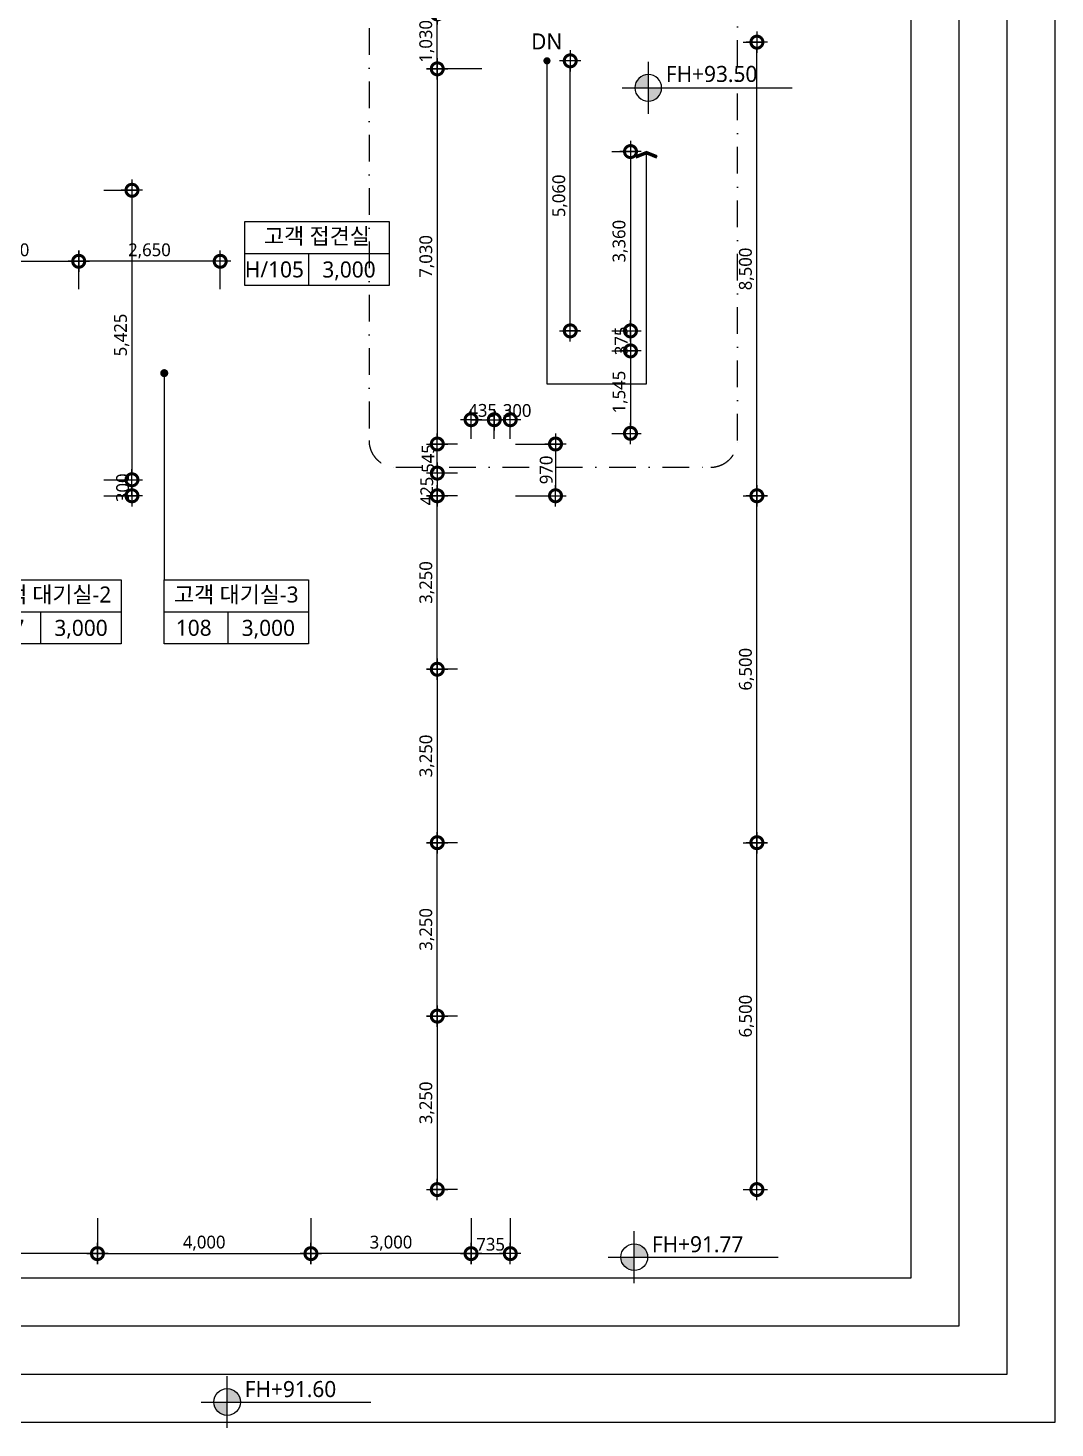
# Model space of a CAD drawing. Header units: millimetres. Extents: x 6046 to 249480, y 2179 to 57100.
# Drawn here: x 137309 to 156550, y 3795 to 30027 of the extents above; entities that cross this region are included whole.
import ezdxf
from ezdxf.enums import TextEntityAlignment as Align

# ---------------------------------------------------------------- set-up
doc = ezdxf.new("R2010")
doc.units = ezdxf.units.MM
doc.header["$LTSCALE"] = 100
doc.linetypes.add('DASHDOT-GAUN', pattern=[10, 5, -2.5, 0, -2.5])
doc.layers.get('DEFPOINTS').update_dxf_attribs({"color": 137})
for name, color, linetype in [('DIM1', 7, 'Continuous'), ('SYM', 6, 'Continuous'), ('SYM-LEAD', 6, 'Continuous'), ('SYM-LEVEL', 7, 'Continuous'), ('TEXT', 3, 'Continuous'), ('TEXT-NOTE', 6, 'Continuous')]:
    doc.layers.add(name, color=color, linetype=linetype)
doc.layers.add('TEMP', color=171, linetype='Continuous', plot=False)
doc.styles.add('스타일1', font='malgun.ttf')
doc.dimstyles.new('DIM-QD 1', dxfattribs={"dimtxt": 3, "dimasz": 1.5, "dimexe": 1, "dimexo": 0, "dimgap": 1, "dimtad": 1, "dimdec": 3, "dimdsep": 46, "dimlunit": 6, "dimtxsty": '스타일1', "dimblk1": 'ARCHTICK', "dimblk2": 'ARCHTICK', "dimsah": 1, "dimcen": 0, "dimclrd": 256, "dimclre": 256, "dimclrt": 3, "dimazin": 2, "dimtfac": 1, "dimtdec": 3, "dimtix": 1, "dimtmove": 2, "dimatfit": 3, "dimldrblk": 'ARCHTICK', "dimfxl": 1, "dimtolj": 1, "dimtzin": 0, "dimarcsym": 0})
doc.dimstyles.new('GAUN-100-I', dxfattribs={"dimscale": 100, "dimtxt": 2.4, "dimasz": 1, "dimexe": 1, "dimexo": 1, "dimgap": 0.5, "dimtad": 1, "dimdec": 0, "dimzin": 1, "dimdsep": 46, "dimlunit": 6, "dimtxsty": '스타일1', "dimblk": 'GAUN-DOT', "dimcen": -2, "dimdle": 2, "dimclrd": 256, "dimclre": 256, "dimclrt": 4, "dimadec": 0, "dimazin": 0, "dimtfac": 1, "dimtdec": 0, "dimtix": 1, "dimtmove": 2, "dimatfit": 3, "dimldrblk": 'DOTSMALL', "dimfxl": 1, "dimtolj": 1, "dimtzin": 1, "dimarcsym": 0})

# ---------------------------------------------------------------- blocks, each defined once
blk = doc.blocks.new('room')
at = {"layer": 'TEXT-NOTE'}
for p, q in [((0, 0), (0, 12)), ((0, 12), (27, 12)), ((27, 12), (27, 0)), ((0, 6), (27, 6)), ((12, 0), (12, 6)), ((27, 0), (0, 0))]:
    blk.add_line(p, q, dxfattribs=at)
at = {"layer": 'TEXT-NOTE', "color": 3, "style": '스타일1'}
for tag, p in [('실명', (13.5, 9.28)), ('101', (5.53, 3.02)), ('2400', (19.5, 3))]:
    blk.add_attdef(tag, text='', height=3, dxfattribs=at).set_placement(p, align=Align.MIDDLE)
blk = doc.blocks.new('_ARCHTICK')
at = {"color": 0, "linetype": 'ByBlock', "const_width": 0.15}
blk.add_lwpolyline([(-0.5, -0.5), (0.5, 0.5)], dxfattribs=at)
blk = doc.blocks.new('LEVEL1')
at = {"layer": 'SYM-LEVEL'}
h = blk.add_hatch(color=6, dxfattribs=at)
edge = h.paths.add_edge_path()
edge.add_ellipse((4.87, 0), major_axis=(1.77, 1.77), ratio=1, start_angle=405, end_angle=495)
edge.add_line((2.37, 0), (4.87, 0))
edge.add_line((4.87, 0), (4.87, 2.5))
edge = h.paths.add_edge_path()
edge.add_ellipse((4.87, 0), major_axis=(1.77, 1.77), ratio=1, start_angle=225, end_angle=315)
edge.add_line((7.37, 0), (4.87, 0))
edge.add_line((4.87, 0), (4.87, -2.5))
at = {"layer": 'SYM-LEVEL', "color": 6}
for p, q in [((4.87, 4.87), (4.87, -4.87)), ((0, 0), (9.74, 0)), ((9.07, 0), (31.8, 0))]:
    blk.add_line(p, q, dxfattribs=at)
blk.add_ellipse((4.87, 0), major_axis=(1.77, 1.77), ratio=1, start_param=5.497787, end_param=11.780972, dxfattribs=at)
at = {"layer": 'SYM-LEVEL', "color": 3, "style": '스타일1'}
for tag, p in [('1층-바닥마감', (8.16, 1.11)), ('EL-+100', (8.16, -3.93))]:
    blk.add_attdef(tag, p, '', height=3, dxfattribs=at)
blk = doc.blocks.new('GAUN-DOT')
at = {"linetype": 'ByBlock'}
for p, q in [((2, 0), (-2, 0)), ((0, -2), (0, 2))]:
    blk.add_line(p, q, dxfattribs=at)
at = {"const_width": 2.25}
blk.add_lwpolyline([(0, 0.28125, 1), (0, -0.28125, 1)], format="xyb", close=True, dxfattribs=at)
blk = doc.blocks.new('*D121')
at = {"layer": 'DEFPOINTS', "color": 0, "transparency": 16777216}
for p in [(134610, 7827), (138610, 7827), (134610, 7062)]:
    blk.add_point(p, dxfattribs=at)
at = {"layer": 'DIM1', "lineweight": -2, "transparency": 16777216}
for p, q in [((134610, 7727), (134610, 6962)), ((138610, 7727), (138610, 6962)), ((138510, 7062), (134710, 7062))]:
    blk.add_line(p, q, dxfattribs=at)
at = {"layer": 'DIM1', "lineweight": -2, "transparency": 16777216, "xscale": 100, "yscale": 100, "zscale": 100, "rotation": 180}
blk.add_blockref('GAUN-DOT', (134610, 7062), dxfattribs=at)
at = {"layer": 'DIM1', "lineweight": -2, "transparency": 16777216, "xscale": 100, "yscale": 100, "zscale": 100}
blk.add_blockref('GAUN-DOT', (138610, 7062), dxfattribs=at)
at = {"layer": 'DIM1', "color": 4, "transparency": 16777216, "insert": (136610, 7257), "char_height": 240, "attachment_point": 5, "style": '스타일1'}
blk.add_mtext('\\A1;4,000', dxfattribs=at)
blk = doc.blocks.new('_DotSmall')
at = {"color": 0, "linetype": 'ByBlock', "const_width": 0.5}
blk.add_lwpolyline([(-0.0625, 0, 1), (0.0625, 0, 1)], format="xyb", close=True, dxfattribs=at)
blk = doc.blocks.new('*D122')
at = {"layer": 'DEFPOINTS', "color": 0, "transparency": 16777216}
for p in [(138610, 7827), (142610, 7827), (142610, 7062)]:
    blk.add_point(p, dxfattribs=at)
at = {"layer": 'DIM1', "lineweight": -2, "transparency": 16777216}
for p, q in [((138610, 7727), (138610, 6962)), ((142610, 7727), (142610, 6962)), ((138710, 7062), (142510, 7062))]:
    blk.add_line(p, q, dxfattribs=at)
at = {"layer": 'DIM1', "lineweight": -2, "transparency": 16777216, "xscale": 100, "yscale": 100, "zscale": 100, "rotation": 180}
blk.add_blockref('GAUN-DOT', (138610, 7062), dxfattribs=at)
at = {"layer": 'DIM1', "lineweight": -2, "transparency": 16777216, "xscale": 100, "yscale": 100, "zscale": 100}
blk.add_blockref('GAUN-DOT', (142610, 7062), dxfattribs=at)
at = {"layer": 'DIM1', "color": 4, "transparency": 16777216, "insert": (140610, 7257), "char_height": 240, "attachment_point": 5, "style": '스타일1'}
blk.add_mtext('\\A1;4,000', dxfattribs=at)
blk = doc.blocks.new('*D123')
at = {"layer": 'DEFPOINTS', "color": 0, "transparency": 16777216}
for p in [(142610, 7827), (145610, 7827), (142610, 7062)]:
    blk.add_point(p, dxfattribs=at)
at = {"layer": 'DIM1', "lineweight": -2, "transparency": 16777216}
for p, q in [((142610, 7727), (142610, 6962)), ((145610, 7727), (145610, 6962)), ((145510, 7062), (142710, 7062))]:
    blk.add_line(p, q, dxfattribs=at)
at = {"layer": 'DIM1', "lineweight": -2, "transparency": 16777216, "xscale": 100, "yscale": 100, "zscale": 100, "rotation": 180}
blk.add_blockref('GAUN-DOT', (142610, 7062), dxfattribs=at)
at = {"layer": 'DIM1', "lineweight": -2, "transparency": 16777216, "xscale": 100, "yscale": 100, "zscale": 100}
blk.add_blockref('GAUN-DOT', (145610, 7062), dxfattribs=at)
at = {"layer": 'DIM1', "color": 4, "transparency": 16777216, "insert": (144110, 7257), "char_height": 240, "attachment_point": 5, "style": '스타일1'}
blk.add_mtext('\\A1;3,000', dxfattribs=at)
blk = doc.blocks.new('*D143')
at = {"layer": 'DEFPOINTS', "color": 0, "transparency": 16777216}
for p in [(145457, 11512), (144977, 8262), (145457, 8262)]:
    blk.add_point(p, dxfattribs=at)
at = {"layer": 'DIM1', "lineweight": -2, "transparency": 16777216}
for p, q in [((145357, 11512), (144877, 11512)), ((144977, 11412), (144977, 8362)), ((145357, 8262), (144877, 8262))]:
    blk.add_line(p, q, dxfattribs=at)
at = {"layer": 'DIM1', "lineweight": -2, "transparency": 16777216, "xscale": 100, "yscale": 100, "zscale": 100}
for p, rotation in [((144977, 11512), 90), ((144977, 8262), 270)]:
    blk.add_blockref('GAUN-DOT', p, dxfattribs=dict(at, rotation=rotation))
at = {"layer": 'DIM1', "color": 4, "transparency": 16777216, "insert": (144783, 9887), "char_height": 240, "attachment_point": 5, "rotation": 90, "style": '스타일1'}
blk.add_mtext('\\A1;3,250', dxfattribs=at)
blk = doc.blocks.new('*D144')
at = {"layer": 'DEFPOINTS', "color": 0, "transparency": 16777216}
for p in [(144977, 14762), (145457, 14762), (145457, 11512)]:
    blk.add_point(p, dxfattribs=at)
at = {"layer": 'DIM1', "lineweight": -2, "transparency": 16777216}
for p, q in [((145357, 14762), (144877, 14762)), ((144977, 11612), (144977, 14662)), ((145357, 11512), (144877, 11512))]:
    blk.add_line(p, q, dxfattribs=at)
at = {"layer": 'DIM1', "lineweight": -2, "transparency": 16777216, "xscale": 100, "yscale": 100, "zscale": 100}
for p, rotation in [((144977, 14762), 90), ((144977, 11512), 270)]:
    blk.add_blockref('GAUN-DOT', p, dxfattribs=dict(at, rotation=rotation))
at = {"layer": 'DIM1', "color": 4, "transparency": 16777216, "insert": (144783, 13137), "char_height": 240, "attachment_point": 5, "rotation": 90, "style": '스타일1'}
blk.add_mtext('\\A1;3,250', dxfattribs=at)
blk = doc.blocks.new('*D145')
at = {"layer": 'DEFPOINTS', "color": 0, "transparency": 16777216}
for p in [(145457, 18012), (144977, 14762), (145457, 14762)]:
    blk.add_point(p, dxfattribs=at)
at = {"layer": 'DIM1', "lineweight": -2, "transparency": 16777216}
for p, q in [((145357, 18012), (144877, 18012)), ((144977, 17912), (144977, 14862)), ((145357, 14762), (144877, 14762))]:
    blk.add_line(p, q, dxfattribs=at)
at = {"layer": 'DIM1', "lineweight": -2, "transparency": 16777216, "xscale": 100, "yscale": 100, "zscale": 100}
for p, rotation in [((144977, 18012), 90), ((144977, 14762), 270)]:
    blk.add_blockref('GAUN-DOT', p, dxfattribs=dict(at, rotation=rotation))
at = {"layer": 'DIM1', "color": 4, "transparency": 16777216, "insert": (144783, 16387), "char_height": 240, "attachment_point": 5, "rotation": 90, "style": '스타일1'}
blk.add_mtext('\\A1;3,250', dxfattribs=at)
blk = doc.blocks.new('*D146')
at = {"layer": 'DEFPOINTS', "color": 0, "transparency": 16777216}
for p in [(144977, 21262), (145457, 21262), (145457, 18012)]:
    blk.add_point(p, dxfattribs=at)
at = {"layer": 'DIM1', "lineweight": -2, "transparency": 16777216}
for p, q in [((145357, 21262), (144877, 21262)), ((144977, 18112), (144977, 21162)), ((145357, 18012), (144877, 18012))]:
    blk.add_line(p, q, dxfattribs=at)
at = {"layer": 'DIM1', "lineweight": -2, "transparency": 16777216, "xscale": 100, "yscale": 100, "zscale": 100}
for p, rotation in [((144977, 21262), 90), ((144977, 18012), 270)]:
    blk.add_blockref('GAUN-DOT', p, dxfattribs=dict(at, rotation=rotation))
at = {"layer": 'DIM1', "color": 4, "transparency": 16777216, "insert": (144783, 19637), "char_height": 240, "attachment_point": 5, "rotation": 90, "style": '스타일1'}
blk.add_mtext('\\A1;3,250', dxfattribs=at)
blk = doc.blocks.new('*D147')
at = {"layer": 'DEFPOINTS', "color": 0, "transparency": 16777216}
for p in [(145457, 21687), (144977, 21262), (145457, 21262)]:
    blk.add_point(p, dxfattribs=at)
at = {"layer": 'DIM1', "lineweight": -2, "transparency": 16777216}
for p, q in [((145357, 21687), (144877, 21687)), ((144977, 21587), (144977, 21362)), ((145357, 21262), (144877, 21262))]:
    blk.add_line(p, q, dxfattribs=at)
at = {"layer": 'DIM1', "lineweight": -2, "transparency": 16777216, "xscale": 100, "yscale": 100, "zscale": 100}
for p, rotation in [((144977, 21687), 90), ((144977, 21262), 270)]:
    blk.add_blockref('GAUN-DOT', p, dxfattribs=dict(at, rotation=rotation))
at = {"layer": 'DIM1', "color": 4, "transparency": 16777216, "insert": (144781, 21351), "char_height": 240, "attachment_point": 5, "rotation": 90, "style": '스타일1'}
blk.add_mtext('\\A1;425', dxfattribs=at)
blk = doc.blocks.new('*D148')
at = {"layer": 'DEFPOINTS', "color": 0, "transparency": 16777216}
for p in [(145457, 29262), (144977, 22232), (145457, 22232)]:
    blk.add_point(p, dxfattribs=at)
at = {"layer": 'DIM1', "lineweight": -2, "transparency": 16777216}
for p, q in [((145357, 29262), (144877, 29262)), ((144977, 29162), (144977, 22332)), ((145357, 22232), (144877, 22232))]:
    blk.add_line(p, q, dxfattribs=at)
at = {"layer": 'DIM1', "lineweight": -2, "transparency": 16777216, "xscale": 100, "yscale": 100, "zscale": 100}
for p, rotation in [((144977, 29262), 90), ((144977, 22232), 270)]:
    blk.add_blockref('GAUN-DOT', p, dxfattribs=dict(at, rotation=rotation))
at = {"layer": 'DIM1', "color": 4, "transparency": 16777216, "insert": (144783, 25747), "char_height": 240, "attachment_point": 5, "rotation": 90, "style": '스타일1'}
blk.add_mtext('\\A1;7,030', dxfattribs=at)
blk = doc.blocks.new('*D149')
at = {"layer": 'DEFPOINTS', "color": 0, "transparency": 16777216}
for p in [(144977, 30292), (145457, 30292), (145457, 29262)]:
    blk.add_point(p, dxfattribs=at)
at = {"layer": 'DIM1', "lineweight": -2, "transparency": 16777216}
for p, q in [((145357, 30292), (144877, 30292)), ((144977, 29362), (144977, 30192)), ((145357, 29262), (144877, 29262))]:
    blk.add_line(p, q, dxfattribs=at)
at = {"layer": 'DIM1', "lineweight": -2, "transparency": 16777216, "xscale": 100, "yscale": 100, "zscale": 100}
for p, rotation in [((144977, 30292), 90), ((144977, 29262), 270)]:
    blk.add_blockref('GAUN-DOT', p, dxfattribs=dict(at, rotation=rotation))
at = {"layer": 'DIM1', "color": 4, "transparency": 16777216, "insert": (144782, 29777), "char_height": 240, "attachment_point": 5, "rotation": 90, "style": '스타일1'}
blk.add_mtext('\\A1;1,030', dxfattribs=at)
blk = doc.blocks.new('*D160')
at = {"layer": 'DEFPOINTS', "color": 0, "transparency": 16777216}
for p in [(138633, 21562), (139257, 21562), (138633, 21262)]:
    blk.add_point(p, dxfattribs=at)
at = {"layer": 'DIM1', "lineweight": -2, "transparency": 16777216}
for p, q in [((138733, 21562), (139357, 21562)), ((139257, 21662), (139257, 21762)), ((139257, 21262), (139257, 21562)), ((138733, 21262), (139357, 21262)), ((139257, 21162), (139257, 21062))]:
    blk.add_line(p, q, dxfattribs=at)
at = {"layer": 'DIM1', "lineweight": -2, "transparency": 16777216, "xscale": 100, "yscale": 100, "zscale": 100}
for p, rotation in [((139257, 21562), 270), ((139257, 21262), 90)]:
    blk.add_blockref('GAUN-DOT', p, dxfattribs=dict(at, rotation=rotation))
at = {"layer": 'DIM1', "color": 4, "transparency": 16777216, "insert": (139083, 21412), "char_height": 240, "attachment_point": 5, "rotation": 90, "style": '스타일1'}
blk.add_mtext('\\A1;300', dxfattribs=at)
blk = doc.blocks.new('*D161')
at = {"layer": 'DEFPOINTS', "color": 0, "transparency": 16777216}
for p in [(138633, 26987), (138633, 21562), (139257, 21562)]:
    blk.add_point(p, dxfattribs=at)
at = {"layer": 'DIM1', "lineweight": -2, "transparency": 16777216}
for p, q in [((138733, 26987), (139357, 26987)), ((139257, 26887), (139257, 21662)), ((138733, 21562), (139357, 21562))]:
    blk.add_line(p, q, dxfattribs=at)
at = {"layer": 'DIM1', "lineweight": -2, "transparency": 16777216, "xscale": 100, "yscale": 100, "zscale": 100}
for p, rotation in [((139257, 26987), 90), ((139257, 21562), 270)]:
    blk.add_blockref('GAUN-DOT', p, dxfattribs=dict(at, rotation=rotation))
at = {"layer": 'DIM1', "color": 4, "transparency": 16777216, "insert": (139063, 24275), "char_height": 240, "attachment_point": 5, "rotation": 90, "style": '스타일1'}
blk.add_mtext('\\A1;5,425', dxfattribs=at)
blk = doc.blocks.new('*D167')
at = {"layer": 'DEFPOINTS', "color": 0, "transparency": 16777216}
for p in [(138260, 25656), (135610, 25032), (138260, 25032)]:
    blk.add_point(p, dxfattribs=at)
at = {"layer": 'DIM1', "lineweight": -2, "transparency": 16777216}
for p, q in [((135610, 25132), (135610, 25756)), ((138260, 25132), (138260, 25756)), ((135710, 25656), (138160, 25656))]:
    blk.add_line(p, q, dxfattribs=at)
at = {"layer": 'DIM1', "lineweight": -2, "transparency": 16777216, "xscale": 100, "yscale": 100, "zscale": 100, "rotation": 180}
blk.add_blockref('GAUN-DOT', (135610, 25656), dxfattribs=at)
at = {"layer": 'DIM1', "lineweight": -2, "transparency": 16777216, "xscale": 100, "yscale": 100, "zscale": 100}
blk.add_blockref('GAUN-DOT', (138260, 25656), dxfattribs=at)
at = {"layer": 'DIM1', "color": 4, "transparency": 16777216, "insert": (136935, 25850), "char_height": 240, "attachment_point": 5, "style": '스타일1'}
blk.add_mtext('\\A1;2,650', dxfattribs=at)
blk = doc.blocks.new('*D168')
at = {"layer": 'DEFPOINTS', "color": 0, "transparency": 16777216}
for p in [(138260, 25656), (138260, 25032), (140910, 25032)]:
    blk.add_point(p, dxfattribs=at)
at = {"layer": 'DIM1', "lineweight": -2, "transparency": 16777216}
for p, q in [((138260, 25132), (138260, 25756)), ((140910, 25132), (140910, 25756)), ((140810, 25656), (138360, 25656))]:
    blk.add_line(p, q, dxfattribs=at)
at = {"layer": 'DIM1', "lineweight": -2, "transparency": 16777216, "xscale": 100, "yscale": 100, "zscale": 100, "rotation": 180}
blk.add_blockref('GAUN-DOT', (138260, 25656), dxfattribs=at)
at = {"layer": 'DIM1', "lineweight": -2, "transparency": 16777216, "xscale": 100, "yscale": 100, "zscale": 100}
blk.add_blockref('GAUN-DOT', (140910, 25656), dxfattribs=at)
at = {"layer": 'DIM1', "color": 4, "transparency": 16777216, "insert": (139585, 25850), "char_height": 240, "attachment_point": 5, "style": '스타일1'}
blk.add_mtext('\\A1;2,650', dxfattribs=at)
blk = doc.blocks.new('arrowx')
at = {"layer": 'SYM', "color": 6}
blk.add_lwpolyline([(-0.2, -0.5), (-0.293, -0.463), (-0.108, 0), (-0.293, 0.463), (-0.2, 0.5), (0, 0)], close=True, dxfattribs=at)
for points in [[(-0.2, 0.5), (-0.293, 0.463), (0, 0), (-0.108, 0)], [(0, 0), (-0.108, 0), (-0.2, -0.5), (-0.293, -0.463)]]:
    blk.add_solid(points, dxfattribs=at)
blk = doc.blocks.new('*D249')
at = {"layer": 'DEFPOINTS', "color": 0, "transparency": 16777216}
for p in [(145610, 7827), (146345, 7827), (146345, 7062)]:
    blk.add_point(p, dxfattribs=at)
at = {"layer": 'DIM1', "lineweight": -2, "transparency": 16777216}
for p, q in [((145610, 7727), (145610, 6962)), ((146345, 7727), (146345, 6962)), ((145710, 7062), (146245, 7062))]:
    blk.add_line(p, q, dxfattribs=at)
at = {"layer": 'DIM1', "lineweight": -2, "transparency": 16777216, "xscale": 100, "yscale": 100, "zscale": 100, "rotation": 180}
blk.add_blockref('GAUN-DOT', (145610, 7062), dxfattribs=at)
at = {"layer": 'DIM1', "lineweight": -2, "transparency": 16777216, "xscale": 100, "yscale": 100, "zscale": 100}
blk.add_blockref('GAUN-DOT', (146345, 7062), dxfattribs=at)
at = {"layer": 'DIM1', "color": 4, "transparency": 16777216, "insert": (145977, 7236), "char_height": 240, "attachment_point": 5, "style": '스타일1'}
blk.add_mtext('\\A1;735', dxfattribs=at)
blk = doc.blocks.new('*D250')
at = {"layer": 'DEFPOINTS', "color": 0, "transparency": 16777216}
for p in [(144977, 22232), (145457, 22232), (145457, 21687)]:
    blk.add_point(p, dxfattribs=at)
at = {"layer": 'DIM1', "lineweight": -2, "transparency": 16777216}
for p, q in [((144977, 22332), (144977, 22432)), ((145357, 22232), (144877, 22232)), ((144977, 21687), (144977, 22232)), ((145357, 21687), (144877, 21687)), ((144977, 21587), (144977, 21487))]:
    blk.add_line(p, q, dxfattribs=at)
at = {"layer": 'DIM1', "lineweight": -2, "transparency": 16777216, "xscale": 100, "yscale": 100, "zscale": 100}
for p, rotation in [((144977, 22232), 270), ((144977, 21687), 90)]:
    blk.add_blockref('GAUN-DOT', p, dxfattribs=dict(at, rotation=rotation))
at = {"layer": 'DIM1', "color": 4, "transparency": 16777216, "insert": (144805, 21960), "char_height": 240, "attachment_point": 5, "rotation": 90, "style": '스타일1'}
blk.add_mtext('\\A1;545', dxfattribs=at)
blk = doc.blocks.new('*D253')
at = {"layer": 'DEFPOINTS', "color": 0, "transparency": 16777216}
for p in [(146345, 22232), (146345, 21262), (147192, 21262)]:
    blk.add_point(p, dxfattribs=at)
at = {"layer": 'DIM1', "lineweight": -2, "transparency": 16777216}
for p, q in [((146445, 22232), (147292, 22232)), ((147192, 22132), (147192, 21362)), ((146445, 21262), (147292, 21262))]:
    blk.add_line(p, q, dxfattribs=at)
at = {"layer": 'DIM1', "lineweight": -2, "transparency": 16777216, "xscale": 100, "yscale": 100, "zscale": 100}
for p, rotation in [((147192, 22232), 90), ((147192, 21262), 270)]:
    blk.add_blockref('GAUN-DOT', p, dxfattribs=dict(at, rotation=rotation))
at = {"layer": 'DIM1', "color": 4, "transparency": 16777216, "insert": (147018, 21747), "char_height": 240, "attachment_point": 5, "rotation": 90, "style": '스타일1'}
blk.add_mtext('\\A1;970', dxfattribs=at)
blk = doc.blocks.new('*D254')
at = {"layer": 'DEFPOINTS', "color": 0, "transparency": 16777216}
for p in [(146045, 22687), (146045, 22232), (146345, 22232)]:
    blk.add_point(p, dxfattribs=at)
at = {"layer": 'DIM1', "lineweight": -2, "transparency": 16777216}
for p, q in [((146045, 22332), (146045, 22787)), ((146245, 22687), (146145, 22687)), ((146345, 22332), (146345, 22787))]:
    blk.add_line(p, q, dxfattribs=at)
at = {"layer": 'DIM1', "lineweight": -2, "transparency": 16777216, "xscale": 100, "yscale": 100, "zscale": 100, "rotation": 180}
blk.add_blockref('GAUN-DOT', (146045, 22687), dxfattribs=at)
at = {"layer": 'DIM1', "lineweight": -2, "transparency": 16777216, "xscale": 100, "yscale": 100, "zscale": 100}
blk.add_blockref('GAUN-DOT', (146345, 22687), dxfattribs=at)
at = {"layer": 'DIM1', "color": 4, "transparency": 16777216, "insert": (146473, 22858), "char_height": 240, "attachment_point": 5, "style": '스타일1'}
blk.add_mtext('\\A1;300', dxfattribs=at)
blk = doc.blocks.new('*D255')
at = {"layer": 'DEFPOINTS', "color": 0, "transparency": 16777216}
for p in [(146045, 22687), (145610, 22232), (146045, 22232)]:
    blk.add_point(p, dxfattribs=at)
at = {"layer": 'DIM1', "lineweight": -2, "transparency": 16777216}
for p, q in [((145510, 22687), (145410, 22687)), ((145610, 22332), (145610, 22787)), ((145610, 22687), (146045, 22687)), ((146045, 22332), (146045, 22787)), ((146145, 22687), (146245, 22687))]:
    blk.add_line(p, q, dxfattribs=at)
at = {"layer": 'DIM1', "lineweight": -2, "transparency": 16777216, "xscale": 100, "yscale": 100, "zscale": 100}
blk.add_blockref('GAUN-DOT', (145610, 22687), dxfattribs=at)
at = {"layer": 'DIM1', "lineweight": -2, "transparency": 16777216, "xscale": 100, "yscale": 100, "zscale": 100, "rotation": 180}
blk.add_blockref('GAUN-DOT', (146045, 22687), dxfattribs=at)
at = {"layer": 'DIM1', "color": 4, "transparency": 16777216, "insert": (145827, 22861), "char_height": 240, "attachment_point": 5, "style": '스타일1'}
blk.add_mtext('\\A1;435', dxfattribs=at)
blk = doc.blocks.new('*D300')
at = {"layer": 'DEFPOINTS', "color": 0, "transparency": 16777216}
for p in [(150610, 14762), (150965, 14762), (150610, 8262)]:
    blk.add_point(p, dxfattribs=at)
at = {"layer": 'DIM1', "lineweight": -2, "transparency": 16777216}
for p, q in [((150710, 14762), (151065, 14762)), ((150965, 8362), (150965, 14662)), ((150710, 8262), (151065, 8262))]:
    blk.add_line(p, q, dxfattribs=at)
at = {"layer": 'DIM1', "lineweight": -2, "transparency": 16777216, "xscale": 100, "yscale": 100, "zscale": 100}
for p, rotation in [((150965, 14762), 90), ((150965, 8262), 270)]:
    blk.add_blockref('GAUN-DOT', p, dxfattribs=dict(at, rotation=rotation))
at = {"layer": 'DIM1', "color": 4, "transparency": 16777216, "insert": (150771, 11512), "char_height": 240, "attachment_point": 5, "rotation": 90, "style": '스타일1'}
blk.add_mtext('\\A1;6,500', dxfattribs=at)
blk = doc.blocks.new('*D301')
at = {"layer": 'DEFPOINTS', "color": 0, "transparency": 16777216}
for p in [(150610, 21262), (150965, 21262), (150610, 14762)]:
    blk.add_point(p, dxfattribs=at)
at = {"layer": 'DIM1', "lineweight": -2, "transparency": 16777216}
for p, q in [((150710, 21262), (151065, 21262)), ((150965, 14862), (150965, 21162)), ((150710, 14762), (151065, 14762))]:
    blk.add_line(p, q, dxfattribs=at)
at = {"layer": 'DIM1', "lineweight": -2, "transparency": 16777216, "xscale": 100, "yscale": 100, "zscale": 100}
for p, rotation in [((150965, 21262), 90), ((150965, 14762), 270)]:
    blk.add_blockref('GAUN-DOT', p, dxfattribs=dict(at, rotation=rotation))
at = {"layer": 'DIM1', "color": 4, "transparency": 16777216, "insert": (150771, 18012), "char_height": 240, "attachment_point": 5, "rotation": 90, "style": '스타일1'}
blk.add_mtext('\\A1;6,500', dxfattribs=at)
blk = doc.blocks.new('*D302')
at = {"layer": 'DEFPOINTS', "color": 0, "transparency": 16777216}
for p in [(150610, 29762), (150965, 29762), (150610, 21262)]:
    blk.add_point(p, dxfattribs=at)
at = {"layer": 'DIM1', "lineweight": -2, "transparency": 16777216}
for p, q in [((150710, 29762), (151065, 29762)), ((150965, 21362), (150965, 29662)), ((150710, 21262), (151065, 21262))]:
    blk.add_line(p, q, dxfattribs=at)
at = {"layer": 'DIM1', "lineweight": -2, "transparency": 16777216, "xscale": 100, "yscale": 100, "zscale": 100}
for p, rotation in [((150965, 29762), 90), ((150965, 21262), 270)]:
    blk.add_blockref('GAUN-DOT', p, dxfattribs=dict(at, rotation=rotation))
at = {"layer": 'DIM1', "color": 4, "transparency": 16777216, "insert": (150771, 25512), "char_height": 240, "attachment_point": 5, "rotation": 90, "style": '스타일1'}
blk.add_mtext('\\A1;8,500', dxfattribs=at)
blk = doc.blocks.new('*D306')
at = {"layer": 'DEFPOINTS', "color": 0, "transparency": 16777216}
for p in [(148145, 27712), (148145, 24352), (148597, 24352)]:
    blk.add_point(p, dxfattribs=at)
at = {"layer": 'DIM1', "lineweight": -2, "transparency": 16777216}
for p, q in [((148245, 27712), (148697, 27712)), ((148597, 27612), (148597, 24452)), ((148245, 24352), (148697, 24352))]:
    blk.add_line(p, q, dxfattribs=at)
at = {"layer": 'DIM1', "lineweight": -2, "transparency": 16777216, "xscale": 100, "yscale": 100, "zscale": 100}
for p, rotation in [((148597, 27712), 90), ((148597, 24352), 270)]:
    blk.add_blockref('GAUN-DOT', p, dxfattribs=dict(at, rotation=rotation))
at = {"layer": 'DIM1', "color": 4, "transparency": 16777216, "insert": (148403, 26032), "char_height": 240, "attachment_point": 5, "rotation": 90, "style": '스타일1'}
blk.add_mtext('\\A1;3,360', dxfattribs=at)
blk = doc.blocks.new('*D307')
at = {"layer": 'DEFPOINTS', "color": 0, "transparency": 16777216}
for p in [(148145, 24352), (148145, 23977), (148597, 23977)]:
    blk.add_point(p, dxfattribs=at)
at = {"layer": 'DIM1', "lineweight": -2, "transparency": 16777216}
for p, q in [((148597, 24452), (148597, 24552)), ((148245, 24352), (148697, 24352)), ((148597, 24352), (148597, 23977)), ((148245, 23977), (148697, 23977)), ((148597, 23877), (148597, 23777))]:
    blk.add_line(p, q, dxfattribs=at)
at = {"layer": 'DIM1', "lineweight": -2, "transparency": 16777216, "xscale": 100, "yscale": 100, "zscale": 100}
for p, rotation in [((148597, 24352), 270), ((148597, 23977), 90)]:
    blk.add_blockref('GAUN-DOT', p, dxfattribs=dict(at, rotation=rotation))
at = {"layer": 'DIM1', "color": 4, "transparency": 16777216, "insert": (148423, 24165), "char_height": 240, "attachment_point": 5, "rotation": 90, "style": '스타일1'}
blk.add_mtext('\\A1;375', dxfattribs=at)
blk = doc.blocks.new('*D308')
at = {"layer": 'DEFPOINTS', "color": 0, "transparency": 16777216}
for p in [(148145, 23977), (148145, 22432), (148597, 22432)]:
    blk.add_point(p, dxfattribs=at)
at = {"layer": 'DIM1', "lineweight": -2, "transparency": 16777216}
for p, q in [((148245, 23977), (148697, 23977)), ((148597, 23877), (148597, 22532)), ((148245, 22432), (148697, 22432))]:
    blk.add_line(p, q, dxfattribs=at)
at = {"layer": 'DIM1', "lineweight": -2, "transparency": 16777216, "xscale": 100, "yscale": 100, "zscale": 100}
for p, rotation in [((148597, 23977), 90), ((148597, 22432), 270)]:
    blk.add_blockref('GAUN-DOT', p, dxfattribs=dict(at, rotation=rotation))
at = {"layer": 'DIM1', "color": 4, "transparency": 16777216, "insert": (148402, 23205), "char_height": 240, "attachment_point": 5, "rotation": 90, "style": '스타일1'}
blk.add_mtext('\\A1;1,545', dxfattribs=at)
blk = doc.blocks.new('*D309')
at = {"layer": 'DEFPOINTS', "color": 0, "transparency": 16777216}
for p in [(147468, 29412), (147745, 29412), (147745, 24352)]:
    blk.add_point(p, dxfattribs=at)
at = {"layer": 'DIM1', "lineweight": -2, "transparency": 16777216}
for p, q in [((147645, 29412), (147368, 29412)), ((147468, 24452), (147468, 29312)), ((147645, 24352), (147368, 24352))]:
    blk.add_line(p, q, dxfattribs=at)
at = {"layer": 'DIM1', "lineweight": -2, "transparency": 16777216, "xscale": 100, "yscale": 100, "zscale": 100}
for p, rotation in [((147468, 29412), 90), ((147468, 24352), 270)]:
    blk.add_blockref('GAUN-DOT', p, dxfattribs=dict(at, rotation=rotation))
at = {"layer": 'DIM1', "color": 4, "transparency": 16777216, "insert": (147274, 26882), "char_height": 240, "attachment_point": 5, "rotation": 90, "style": '스타일1'}
blk.add_mtext('\\A1;5,060', dxfattribs=at)

msp = doc.modelspace()

# ---------------------------------------------------------------- linework, layer by layer
at = {"layer": 'DIM1'}
msp.add_line((145809.9, 29262.2), (145143.5, 29262.2), dxfattribs=at)
at = {"layer": 'SYM', "color": 3, "linetype": 'DASHDOT-GAUN'}
msp.add_lwpolyline([(143698.6, 38027.3), (143698.6, 22297.5, 0.4142136), (144198.6, 21797.5), (150100, 21797.5, 0.4142136), (150600, 22297.5), (150600, 38027.3, 0.4142136), (150100, 38527.3), (144198.6, 38527.3, 0.4142136)], format="xyb", close=True, dxfattribs=at)
at = {"layer": 'SYM', "const_width": 66.7}
msp.add_lwpolyline([(147032.4, 29445.6, 1), (147032.4, 29378.9, 1)], format="xyb", close=True, dxfattribs=at)
at = {"layer": 'SYM'}
msp.add_lwpolyline([(147032.4, 29412.2), (147032.4, 23357.5), (148894.9, 23357.5), (148894.9, 27712.2)], dxfattribs=at)
at = {"layer": 'TEMP'}
for points in [[(101170.3, 55500), (156550, 55500), (156550, 3900), (101170.3, 3900)], [(102070.3, 54600), (155650, 54600), (155650, 4800), (102070.3, 4800)], [(102970.3, 53700), (154750, 53700), (154750, 5700), (102970.3, 5700)], [(103870.3, 52800), (153850, 52800), (153850, 6600), (103870.3, 6600)], [(103870.3, 52800), (153850, 52800), (153850, 6600), (103870.3, 6600)]]:
    msp.add_lwpolyline(points, close=True, dxfattribs=at)

# ---------------------------------------------------------------- block references
at = {"layer": 'SYM', "xscale": -400.0000000000001, "yscale": 400.0000000000001, "zscale": 400.0000000000001, "rotation": 270}
msp.add_blockref('arrowx', (148894.9, 27712.2), dxfattribs=at)
at = {"layer": 'SYM-LEVEL'}
ref = msp.add_blockref('LEVEL1', (148443.1, 28905.9), dxfattribs=dict(at, xscale=100, yscale=100, zscale=100))
ref.add_attrib('1층-바닥마감', 'FH+93.50', (149258.8, 29016.5), dxfattribs={"color": 3, "height": 300, "style": '스타일1'})
ref = msp.add_blockref('LEVEL1', (148180.9, 6995.7), dxfattribs=dict(at, xscale=-100, yscale=100, zscale=100, rotation=180))
ref.add_attrib('EL-+100', 'FH+91.77', (148996.6, 7088.7), dxfattribs={"color": 3, "height": 300, "style": '스타일1'})
ref = msp.add_blockref('LEVEL1', (140553.5, 4281.6, 91603.3), dxfattribs=dict(at, xscale=-100, yscale=100, zscale=100, rotation=180))
ref.add_attrib('EL-+100', 'FH+91.60', (141369.2, 4374.6, 91603.3), dxfattribs={"color": 3, "height": 300, "style": '스타일1'})
at = {"layer": 'TEXT-NOTE'}
ref = msp.add_blockref('room', (141372.8, 25202.6), dxfattribs=dict(at, xscale=100, yscale=100, zscale=100))
ref.add_attrib('2400', '3,000', dxfattribs={"color": 3, "height": 300, "style": '스타일1'}).set_placement((143322.8, 25502.6), align=Align.MIDDLE_CENTER)
ref.add_attrib('101', 'H/105', dxfattribs={"color": 3, "height": 300, "style": '스타일1'}).set_placement((141925.5, 25504.4), align=Align.MIDDLE)
ref.add_attrib('실명', '고객 접견실', dxfattribs={"color": 3, "height": 300, "style": '스타일1'}).set_placement((142722.8, 26130.8), align=Align.MIDDLE)
ref = msp.add_blockref('room', (136352.5, 18487.4), dxfattribs=dict(at, xscale=100, yscale=100, zscale=100))
ref.add_attrib('2400', '3,000', dxfattribs={"color": 3, "height": 300, "style": '스타일1'}).set_placement((138302.5, 18787.4), align=Align.MIDDLE_CENTER)
ref.add_attrib('101', '107', dxfattribs={"color": 3, "height": 300, "style": '스타일1'}).set_placement((136905.1, 18789.2), align=Align.MIDDLE)
ref.add_attrib('실명', '고객 대기실-2', dxfattribs={"color": 3, "height": 300, "style": '스타일1'}).set_placement((137702.5, 19415.6), align=Align.MIDDLE)
ref = msp.add_blockref('room', (139861.7, 18487.4), dxfattribs=dict(at, xscale=100, yscale=100, zscale=100))
ref.add_attrib('2400', '3,000', dxfattribs={"color": 3, "height": 300, "style": '스타일1'}).set_placement((141811.7, 18787.4), align=Align.MIDDLE_CENTER)
ref.add_attrib('101', '108', dxfattribs={"color": 3, "height": 300, "style": '스타일1'}).set_placement((140414.3, 18789.2), align=Align.MIDDLE)
ref.add_attrib('실명', '고객 대기실-3', dxfattribs={"color": 3, "height": 300, "style": '스타일1'}).set_placement((141211.7, 19415.6), align=Align.MIDDLE)

# ---------------------------------------------------------------- texts
at = {"layer": 'TEXT', "color": 3, "style": '스타일1'}
msp.add_text('DN', height=300, dxfattribs=at).set_placement((147027.7, 29624.9), align=Align.CENTER)

# ---------------------------------------------------------------- dimensions: what is measured, and where the dimension line sits
at = {"layer": 'DIM1'}
for base, p1, p2, angle, picture, middle in [((144977.3, 30292.2), (145456.9, 29262.2), (145456.9, 30292.2), 270, '*D149', (144782.5, 29777.2)), ((150965.3, 29762.2), (150609.9, 21262.2), (150609.9, 29762.2), 90, '*D302', (150771.1, 25512.2)), ((144977.3, 22232.2), (145456.9, 29262.2), (145456.9, 22232.2), 90, '*D148', (144783.1, 25747.2)), ((147468.3, 29412.2), (147744.9, 24352.2), (147744.9, 29412.2), 90, '*D309', (147274.2, 26882.2)), ((148596.6, 24352.2), (148144.9, 27712.2), (148144.9, 24352.2), 90, '*D306', (148402.5, 26032.2)), ((139256.8, 21562.2), (138633.1, 26987.2), (138633.1, 21562.2), 270, '*D161', (139062.6, 24274.7)), ((138259.9, 25656), (140909.9, 25032.3), (138259.9, 25032.3), 180, '*D168', (139584.9, 25850.2)), ((148596.6, 23977.2), (148144.9, 24352.2), (148144.9, 23977.2), 90, '*D307', (148422.7, 24164.7)), ((148596.6, 22432.2), (148144.9, 23977.2), (148144.9, 22432.2), 90, '*D308', (148401.9, 23204.7)), ((146044.9, 22686.7), (145609.9, 22232.2), (146044.9, 22232.2), 180, '*D255', (145827.4, 22860.7)), ((144977.3, 22232.2), (145456.9, 21687.2), (145456.9, 22232.2), 270, '*D250', (144805.2, 21959.7)), ((147192.1, 21262.2), (146344.9, 22232.2), (146344.9, 21262.2), 90, '*D253', (147018.1, 21747.2)), ((139256.8, 21562.2), (138633.1, 21262.2), (138633.1, 21562.2), 90, '*D160', (139082.8, 21412.2)), ((144977.3, 21262.2), (145456.9, 18012.2), (145456.9, 21262.2), 270, '*D146', (144783.1, 19637.2)), ((150965.3, 21262.2), (150609.9, 14762.2), (150609.9, 21262.2), 90, '*D301', (150771.1, 18012.2)), ((144977.3, 14762.2), (145456.9, 18012.2), (145456.9, 14762.2), 90, '*D145', (144783.1, 16387.2)), ((144977.3, 14762.2), (145456.9, 11512.2), (145456.9, 14762.2), 270, '*D144', (144783.1, 13137.2)), ((150965.3, 14762.2), (150609.9, 8262.2), (150609.9, 14762.2), 90, '*D300', (150771.1, 11512.2)), ((144977.3, 8262.2), (145456.9, 11512.2), (145456.9, 8262.2), 90, '*D143', (144783.1, 9887.2)), ((134609.9, 7062.4), (138609.9, 7827.2), (134609.9, 7827.2), 180, '*D121', (136609.9, 7256.6)), ((142609.9, 7062.4), (145609.9, 7827.2), (142609.9, 7827.2), 180, '*D123', (144109.9, 7256.6))]:
    dim = msp.add_linear_dim(base=base, p1=p1, p2=p2, angle=angle, dimstyle='GAUN-100-I', dxfattribs=at)
    dim.commit()
    dim.dimension.update_dxf_attribs({"geometry": picture, "text_midpoint": middle})
for base, p1, p2, picture, middle in [((138259.9, 25656), (135609.9, 25032.3), (138259.9, 25032.3), '*D167', (136934.9, 25850.2)), ((142609.9, 7062.4), (138609.9, 7827.2), (142609.9, 7827.2), '*D122', (140609.9, 7256.6)), ((146344.9, 7062.4), (145609.9, 7827.2), (146344.9, 7827.2), '*D249', (145977.4, 7236.4))]:
    dim = msp.add_linear_dim(base=base, p1=p1, p2=p2, dimstyle='GAUN-100-I', dxfattribs=at)
    dim.commit()
    dim.dimension.update_dxf_attribs({"geometry": picture, "text_midpoint": middle})
dim = msp.add_linear_dim(base=(146044.9, 22686.7), p1=(146344.9, 22232.2), p2=(146044.9, 22232.2), dimstyle='GAUN-100-I', dxfattribs=at)
dim.commit()
dim.dimension.update_dxf_attribs({"geometry": '*D254', "text_midpoint": (146473.2, 22857.8), "dimtype": 160})
dim = msp.add_linear_dim(base=(144977.3, 21262.2), p1=(145456.9, 21687.2), p2=(145456.9, 21262.2), angle=90, dimstyle='GAUN-100-I', dxfattribs=at)
dim.commit()
dim.dimension.update_dxf_attribs({"geometry": '*D147', "text_midpoint": (144780.8, 21350.6), "dimtype": 160})

# ---------------------------------------------------------------- leaders
at = {"layer": 'SYM-LEAD'}
msp.add_leader([(139861.7, 23560.2), (139861.7, 22729.6), (139861.7, 19687.4)], dimstyle='DIM-QD 1', override={"dimscale": 100, "dimasz": 1.5, "dimtad": 0, "dimclrd": 6, "dimldrblk": 'DOT'}, dxfattribs=at)

doc.saveas('drawing.dxf')
